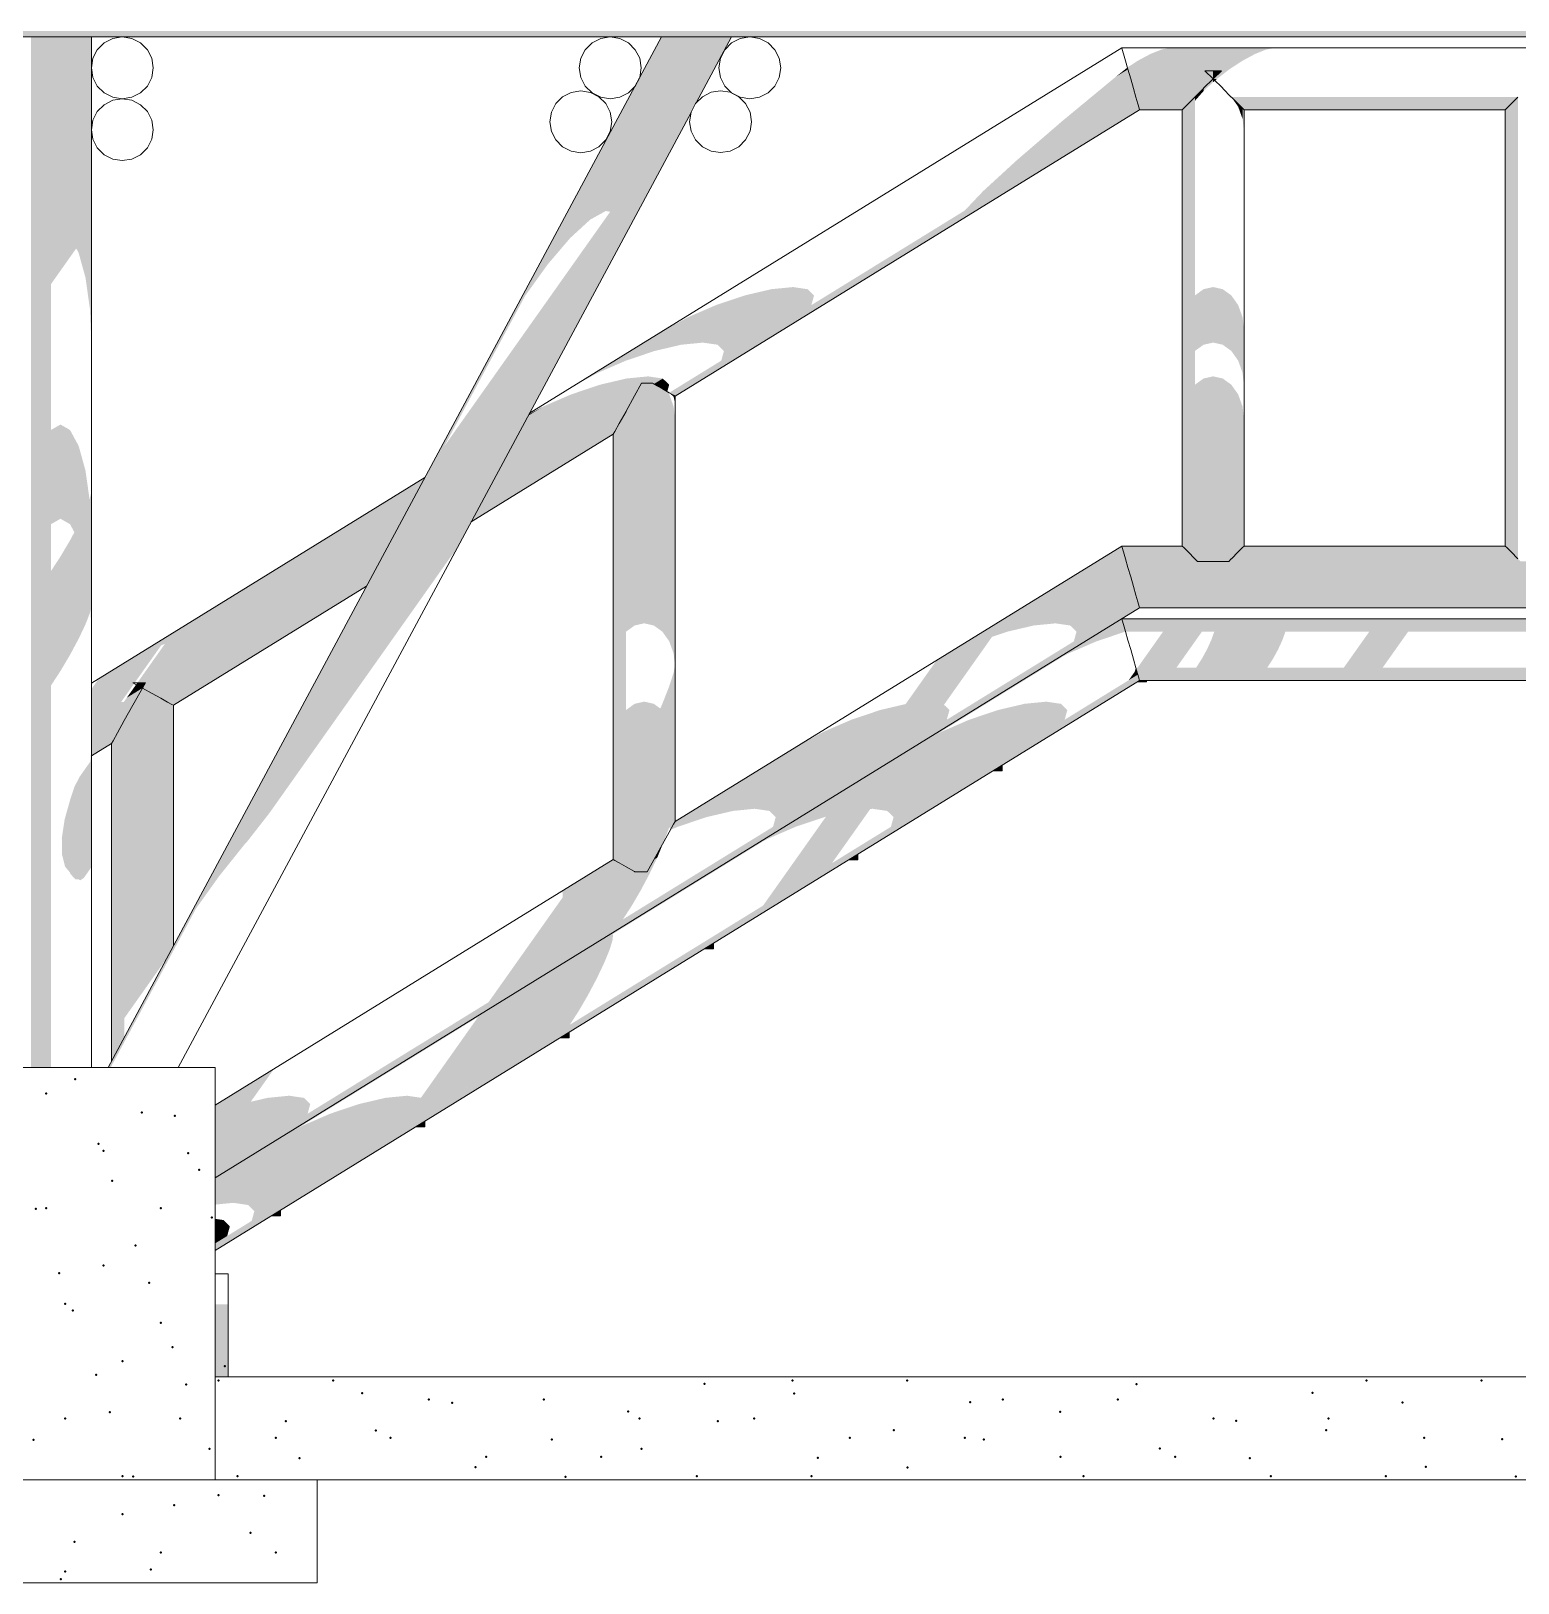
# Model space of a CAD drawing. Header units: millimetres. Extents: x -71878 to 121433, y -67383 to 83273.
# Drawn here: x 74932 to 77817, y -51575 to -48564 of the extents above; entities that cross this region are included whole.
import ezdxf

# ---------------------------------------------------------------- set-up
doc = ezdxf.new("R2010")
doc.units = ezdxf.units.MM
doc.header["$MEASUREMENT"] = 0
for name, color, linetype, lineweight in [('COLUMNAS_Pluma_Nº__1', 7, 'Continuous', 0), ('Losas_Pluma_Nº__1', 7, 'Continuous', 0), ('VIGAS DE CIMENTACION_Pluma_Nº__21', 7, 'Continuous', 5), ('Vigas_Pluma_Nº__21', 7, 'Continuous', 5)]:
    doc.layers.add(name, color=color, linetype=linetype, lineweight=lineweight)
for name, color, linetype, lineweight, true_color in [('COLUMNAS_Pluma_Nº__102', 7, 'Continuous', 40, 0x323232), ('COLUMNAS_Pluma_Nº__3', 7, 'Continuous', 0, 0x646464), ('Gradas_Pluma_Nº__2', 7, 'Continuous', 0, 0x323232), ('Gradas_Pluma_Nº__3', 7, 'Continuous', 0, 0x646464), ('Losas_Pluma_Nº__102', 7, 'Continuous', 40, 0x323232), ('VIGAS DE CIMENTACION_Pluma_Nº__102', 7, 'Continuous', 40, 0x323232), ('Vigas_Pluma_Nº__3', 7, 'Continuous', 0, 0x646464)]:
    doc.layers.add(name, color=color, linetype=linetype, lineweight=lineweight, true_color=true_color)

msp = doc.modelspace()

# ---------------------------------------------------------------- hatches: boundary and pattern name
at = {"layer": 'COLUMNAS_Pluma_Nº__3', "linetype": 'Continuous', "lineweight": 0, "true_color": 0x191919}
for points in [[(74932.417, -50575.379), (74940.939, -50575.379), (74940.939, -48575.379), (74932.417, -48575.379)], [(74940.939, -50575.379), (74954.213, -50575.379), (74954.213, -48575.379), (74940.939, -48575.379)], [(74954.213, -50575.379), (74970.939, -50575.379), (74970.939, -48575.379), (74954.213, -48575.379)], [(74989.48, -48575.379), (74970.939, -48575.379), (74970.939, -49055.22), (74989.48, -49028.999)], [(75008.021, -48575.379), (74989.48, -48575.379), (74989.48, -49028.999), (75008.021, -49002.778)], [(75024.747, -48575.379), (75008.021, -48575.379), (75008.021, -49002.778), (75020.055, -48985.76), (75024.747, -48994.396)], [(75024.747, -48575.379), (75024.747, -48994.396), (75038.021, -49042.342), (75038.021, -48575.379)], [(75046.543, -48575.379), (75038.021, -48575.379), (75038.021, -49042.342), (75046.543, -49102.758)], [(75046.543, -48575.379), (75046.543, -49102.758), (75049.48, -49169.73), (75049.48, -48575.379)], [(76155.617, -48575.379), (75081.817, -50575.379), (75086.699, -50575.379), (76160.5, -48575.379)], [(75499.365, -49933.563), (75585.527, -49811.712), (76249.314, -48575.379), (76228.575, -48575.379), (76047.261, -48913.084), (76055.718, -48914.7), (76016.977, -48969.488)], [(76249.314, -48575.379), (75585.526, -49811.713), (75661.203, -49704.69), (76267.53, -48575.379)], [(76267.53, -48575.379), (75661.203, -49704.69), (75718.986, -49622.973), (76281.439, -48575.379)], [(75750.517, -49579.592), (75718.136, -49643.191), (76212.835, -48721.793), (76212.914, -48721.298), (76221.436, -48704.572), (76222.829, -48703.179), (76291.445, -48575.379), (76289.68, -48575.379)], [(75718.986, -49622.973), (75751.558, -49576.909), (75750.517, -49579.592), (76289.68, -48575.379), (76281.439, -48575.379)], [(76160.499, -48575.379), (75890.589, -49078.099), (75934.594, -49016.723), (76171.552, -48575.379)], [(76171.552, -48575.379), (75934.595, -49016.721), (75978.14, -48965.679), (76187.693, -48575.379)], [(76187.692, -48575.379), (75978.14, -48965.679), (76016.962, -48929.968), (76207.341, -48575.379)], [(76207.341, -48575.379), (76016.962, -48929.968), (76047.261, -48913.084), (76228.575, -48575.379)], [(77206.852, -48675.061), (77206.852, -48680.346), (77225.393, -48663.033), (77225.393, -48641.068), (77209.476, -48641.068), (77225.16, -48656.752)], [(77225.393, -48641.068), (77225.393, -48663.033), (77229.108, -48660.235), (77225.625, -48656.752), (77241.31, -48641.068)], [(77176.852, -48705.256), (77176.852, -49574.76), (77190.089, -49587.997), (77190.126, -49588.069), (77190.126, -48691.947), (77190.089, -48692.019)], [(77190.126, -48691.947), (77190.126, -48699.318), (77206.852, -48680.346), (77206.852, -48675.061), (77206.779, -48675.293)], [(77273.934, -48705.256), (77260.697, -48692.019), (77273.934, -48710.739)], [(77803.395, -49574.76), (77816.632, -49587.997), (77816.669, -49588.069), (77816.669, -48691.947), (77816.632, -48692.019), (77803.395, -48705.256)], [(77168.324, -48713.816), (77165.393, -48716.746), (77165.393, -49563.27), (77168.329, -49566.206), (77168.329, -48713.797)], [(77168.329, -49566.219), (77176.833, -49574.723), (77176.852, -49574.76), (77176.852, -48705.256), (77176.833, -48705.293), (77168.329, -48713.797)], [(77273.934, -48710.739), (77282.456, -48734.394), (77282.456, -48713.797), (77273.953, -48705.293), (77273.934, -48705.256)], [(77282.456, -48713.81), (77282.456, -48734.394), (77285.393, -48760.615), (77285.393, -48716.746)], [(77791.936, -48716.746), (77791.936, -49563.27), (77794.873, -49566.206), (77794.873, -48713.81)], [(77803.376, -48705.293), (77794.873, -48713.797), (77794.873, -49566.219), (77803.376, -49574.723), (77803.395, -49574.76), (77803.395, -48705.256)], [(75928.765, -49094.239), (75411.153, -50058.313), (75499.365, -49933.563), (76016.977, -48969.488)], [(77190.126, -49184.672), (77206.852, -49172.619), (77206.852, -49064.844), (77190.126, -49076.896)], [(77206.852, -49064.844), (77206.852, -49172.619), (77225.393, -49168.466), (77225.393, -49060.691)], [(77243.934, -49064.844), (77225.393, -49060.691), (77225.393, -49168.466), (77243.934, -49172.619)], [(77243.934, -49064.844), (77243.934, -49172.619), (77260.66, -49184.672), (77260.66, -49076.896)], [(77260.66, -49076.896), (77260.66, -49184.672), (77273.934, -49203.444), (77273.934, -49095.668)], [(75346.214, -50142.67), (75352.86, -50135.255), (75395.259, -50080.791), (75411.153, -50058.313), (75928.765, -49094.239), (75847.136, -49209.679)], [(77273.934, -49203.444), (77282.456, -49227.098), (77282.456, -49119.322), (77273.934, -49095.668)], [(77282.456, -49227.098), (77285.393, -49253.319), (77285.393, -49145.543), (77282.456, -49119.322)], [(75297.078, -50204.125), (75346.214, -50142.67), (75847.136, -49209.679), (75780.082, -49304.508)], [(77206.852, -49593.11), (77225.393, -49593.11), (77225.393, -49233.998), (77206.852, -49238.151)], [(77243.934, -49238.151), (77225.393, -49233.998), (77225.393, -49593.11), (77243.934, -49593.11)], [(76103.281, -49717.395), (76121.822, -49713.242), (76121.822, -49247.392), (76116.8, -49247.392), (76103.281, -49271.612)], [(76121.822, -49247.392), (76121.822, -49713.242), (76140.363, -49717.395), (76140.363, -49248.744), (76137.942, -49247.392)], [(76140.363, -49248.744), (76140.363, -49717.395), (76157.089, -49729.448), (76157.089, -49258.268), (76140.435, -49248.973)], [(76157.126, -49258.33), (76157.089, -49258.268), (76157.089, -49729.448), (76170.363, -49748.22), (76170.363, -49268.975), (76166.559, -49263.596)], [(76178.885, -49270.497), (76170.382, -49265.751), (76178.885, -49273.817)], [(77190.126, -49588.069), (77195.166, -49593.11), (77206.852, -49593.11), (77206.852, -49238.151), (77190.126, -49250.203)], [(77243.934, -49238.151), (77243.934, -49593.11), (77255.619, -49593.11), (77260.66, -49588.069), (77260.66, -49250.203)], [(77260.66, -49250.203), (77260.66, -49588.069), (77260.697, -49587.997), (77273.934, -49574.76), (77273.934, -49268.975)], [(76086.555, -49301.766), (76086.555, -49729.448), (76103.281, -49717.395), (76103.281, -49271.612), (76103.209, -49271.93)], [(76170.363, -49268.975), (76170.363, -49748.22), (76178.885, -49771.874), (76178.885, -49292.63)], [(76178.885, -49273.817), (76181.822, -49286.792), (76181.822, -49272.152), (76178.885, -49270.512)], [(76181.822, -49318.851), (76178.885, -49292.63), (76178.885, -49771.874), (76181.434, -49794.629), (76178.885, -49808.873), (76178.885, -50102.969), (76178.891, -50102.943), (76181.822, -50097.693)], [(77282.456, -49292.63), (77273.934, -49268.975), (77273.934, -49574.76), (77273.953, -49574.723), (77282.456, -49566.219)], [(77282.456, -49292.63), (77282.456, -49566.219), (77282.462, -49566.2), (77285.393, -49563.27), (77285.393, -49318.851)], [(74989.48, -49327.469), (74970.939, -49338.076), (74970.939, -49520.934), (74989.48, -49510.326)], [(74989.48, -49327.469), (74989.48, -49510.326), (75008.021, -49520.934), (75008.021, -49338.076)], [(75252.618, -50266.348), (75297.079, -50204.124), (75780.082, -49304.508), (75734.167, -49369.443)], [(76064.759, -50173.351), (76073.262, -50178.097), (76073.281, -50178.129), (76073.281, -49325.589), (76073.262, -49325.644), (76064.759, -49340.879)], [(76073.281, -50178.129), (76086.518, -50185.517), (76086.555, -50185.579), (76086.555, -49301.766), (76086.518, -49301.874), (76073.281, -49325.589)], [(75024.747, -49368.859), (75008.021, -49338.076), (75008.021, -49520.934), (75016.484, -49536.509), (75008.021, -49552.29), (75008.021, -49774.464), (75024.747, -49743.273)], [(76061.822, -49346.155), (76061.822, -50171.696), (76064.759, -50173.335), (76064.759, -49340.879), (76064.753, -49340.904)], [(75038.021, -49416.806), (75024.747, -49368.859), (75024.747, -49743.273), (75038.021, -49715.265)], [(75038.021, -49416.806), (75038.021, -49715.265), (75046.543, -49693.18), (75046.543, -49471.006), (75045.901, -49472.67)], [(75049.48, -49457.007), (75046.543, -49471.006), (75046.543, -49693.18), (75047.744, -49687.457), (75049.48, -49727.051)], [(74989.48, -49583.609), (74989.48, -49805.783), (75008.021, -49774.464), (75008.021, -49552.29)], [(74989.48, -49583.609), (74970.939, -49611.992), (74970.939, -49834.166), (74989.48, -49805.783)], [(76170.363, -49835.338), (76170.363, -50109.267), (76170.574, -50108.612), (76172.599, -50114.232), (76178.885, -50102.969), (76178.885, -49808.873)], [(75130.076, -49828.535), (75132.556, -49829.913), (75133.531, -49828.535)], [(75130.076, -49872.057), (75130.076, -50455.817), (75148.617, -50429.596), (75148.617, -49838.839)], [(75136.31, -49831.999), (75148.617, -49838.839), (75148.617, -49828.535), (75138.76, -49828.535)], [(75154.369, -49828.535), (75148.617, -49828.535), (75148.617, -49838.839)], [(75167.158, -49849.188), (75148.617, -49838.839), (75148.617, -50429.596), (75167.158, -50403.375)], [(76157.089, -50142.081), (76157.126, -50141.974), (76158.599, -50139.335), (76170.363, -50109.267), (76170.363, -49835.338), (76157.089, -49869.264)], [(75183.884, -49858.524), (75167.158, -49849.188), (75167.158, -50403.375), (75183.884, -50379.721)], [(75183.884, -49858.524), (75183.884, -50379.721), (75196.271, -50362.204), (75197.158, -50360.551), (75197.158, -49865.934)], [(75197.158, -50360.551), (75205.68, -50344.677), (75205.68, -49870.691), (75197.158, -49865.934)], [(76103.281, -49869.372), (76086.555, -49881.425), (76086.555, -50185.579), (76103.209, -50194.875), (76103.281, -50195.104)], [(76121.822, -49865.219), (76103.281, -49869.372), (76103.281, -50195.104), (76103.781, -50195.383), (76121.822, -50195.383)], [(76121.822, -49865.219), (76121.822, -50195.383), (76127.443, -50195.383), (76140.363, -50172.236), (76140.363, -49869.372)], [(76140.363, -49869.372), (76140.363, -50172.236), (76140.435, -50171.918), (76157.089, -50142.081), (76157.089, -49869.264), (76153.031, -49878.5)], [(75130.076, -49872.057), (75113.35, -49902.023), (75113.35, -50479.471), (75130.076, -50455.817)], [(75205.68, -49870.691), (75205.68, -50344.677), (75208.617, -50339.208), (75208.617, -49872.33)], [(75091.554, -50557.243), (75100.076, -50541.37), (75100.076, -49925.804), (75091.554, -49941.072)], [(75100.076, -50541.37), (75113.35, -50516.647), (75113.35, -49902.023), (75100.076, -49925.804)], [(75047.612, -49981.275), (75046.543, -49982.786), (75046.543, -50190.615), (75049.48, -50186.462), (75049.48, -49957.95), (75049.012, -49960.131), (75047.795, -49976.239)], [(75088.617, -50562.713), (75091.554, -50557.243), (75091.554, -49941.072), (75088.617, -49946.333)], [(75046.543, -49982.786), (75038.021, -49994.839), (75038.021, -50202.668), (75046.543, -50190.615)], [(75008.121, -50056.185), (75008.021, -50056.677), (75008.021, -50196.858), (75009.032, -50199.749), (75018.32, -50209.898), (75024.747, -50209.78), (75024.747, -50014.981), (75017.172, -50028.997)], [(75026.782, -50010.733), (75024.747, -50014.981), (75024.747, -50209.78), (75027.606, -50211.899), (75034.945, -50207.018), (75038.021, -50202.668), (75038.021, -49994.839)], [(75008.021, -50196.858), (75008.021, -50056.677), (74997.537, -50093.848), (74992.112, -50130.298), (74992.442, -50161.877), (74998.495, -50185.493)], [(75289.48, -51175.379), (75314.48, -51175.379), (75314.48, -51034.45), (75289.48, -51034.45)]]:
    msp.add_hatch(color=250, dxfattribs=at).paths.add_polyline_path(points)
at = {"layer": 'Gradas_Pluma_Nº__3', "linetype": 'Continuous', "lineweight": 0, "true_color": 0x191919}
for points in [[(77078.448, -49826.709), (77096.054, -49826.709), (77096.054, -49824.248), (77082.438, -49824.248)], [(76816.054, -49988.526), (76798.455, -49999.379), (76816.054, -49999.379)], [(76536.054, -50161.201), (76518.463, -50172.049), (76536.054, -50172.049)], [(76256.054, -50333.876), (76238.487, -50344.709), (76256.054, -50344.709)], [(75976.054, -50506.55), (75958.495, -50517.379), (75976.054, -50517.379)], [(75696.054, -50679.225), (75678.503, -50690.049), (75696.054, -50690.049)], [(75416.054, -50851.9), (75398.527, -50862.709), (75416.054, -50862.709)]]:
    msp.add_hatch(color=250, dxfattribs=at).paths.add_polyline_path(points)
at = {"layer": 'Vigas_Pluma_Nº__3', "linetype": 'Continuous', "lineweight": 0, "true_color": 0x191919}
for points in [[(81617.322, -48563.92), (68296.715, -48563.92), (68296.715, -48572.442), (81617.322, -48572.442)], [(68296.715, -48572.442), (68296.715, -48575.379), (81617.322, -48575.379), (81617.322, -48572.442)], [(77125.507, -48599.689), (77104.081, -48608.211), (77307.16, -48608.211), (77328.585, -48599.689)], [(77141.538, -48596.752), (77125.507, -48599.689), (77328.585, -48599.689), (77344.617, -48596.752)], [(77059.166, -48634.678), (77036.322, -48652.917), (77060.167, -48638.211)], [(77060.167, -48638.211), (77256.836, -48638.211), (77282.437, -48621.485), (77079.358, -48621.485), (77059.166, -48634.678)], [(77104.081, -48608.211), (77079.358, -48621.485), (77282.437, -48621.485), (77307.16, -48608.211)], [(76932.834, -48738.521), (76844.135, -48815.004), (77070.682, -48675.293), (77065.425, -48656.752)], [(76932.834, -48738.521), (77065.425, -48656.752), (77060.167, -48638.211), (77036.322, -48652.917)], [(77256.836, -48638.211), (77060.167, -48638.211), (77065.425, -48656.752), (77225.16, -48656.752), (77209.476, -48641.068), (77241.31, -48641.068), (77225.625, -48656.752), (77232.865, -48656.752)], [(77206.779, -48675.293), (77206.852, -48675.061), (77225.16, -48656.752), (77065.425, -48656.752), (77070.682, -48675.293)], [(77232.865, -48656.752), (77225.625, -48656.752), (77229.108, -48660.235)], [(76743.539, -48912.287), (77079.189, -48705.293), (77075.425, -48692.019), (76778.908, -48874.88)], [(76844.135, -48815.004), (76778.908, -48874.88), (77075.425, -48692.019), (77070.682, -48675.293)], [(77190.089, -48692.019), (77190.126, -48691.947), (77206.779, -48675.293), (77070.682, -48675.293), (77075.425, -48692.019)], [(77176.833, -48705.293), (77176.852, -48705.256), (77190.089, -48692.019), (77075.425, -48692.019), (77079.189, -48705.293)], [(77816.632, -48692.019), (77260.697, -48692.019), (77273.934, -48705.256), (77273.953, -48705.293), (77803.376, -48705.293), (77803.395, -48705.256)], [(76170.382, -49265.751), (76178.885, -49270.497), (76178.891, -49270.516), (77081.606, -48713.816), (77079.189, -48705.293)], [(76178.891, -49270.516), (76181.822, -49272.158), (77082.438, -48716.752), (77081.606, -48713.816)], [(77168.324, -48713.816), (77168.329, -48713.797), (77176.833, -48705.293), (77079.189, -48705.293), (77081.606, -48713.816)], [(77168.324, -48713.816), (77081.606, -48713.816), (77082.438, -48716.752), (77165.393, -48716.746)], [(77794.867, -48713.816), (77794.873, -48713.797), (77803.376, -48705.293), (77273.953, -48705.293), (77282.456, -48713.797), (77282.462, -48713.816)], [(77282.462, -48713.816), (77285.393, -48716.752), (77791.93, -48716.752), (77794.867, -48713.816)], [(76261.143, -49095.72), (76086.38, -49203.496), (76142.108, -49184.724), (76316.871, -49076.948)], [(76316.871, -49076.948), (76142.108, -49184.724), (76193.516, -49172.671), (76368.279, -49064.896)], [(76368.279, -49064.896), (76193.516, -49172.671), (76235.573, -49168.518), (76410.336, -49060.743)], [(76235.573, -49168.518), (76264.161, -49172.671), (76438.924, -49064.896), (76410.336, -49060.743)], [(76264.161, -49172.671), (76276.483, -49184.724), (76451.246, -49076.948), (76438.924, -49064.896)], [(76451.246, -49076.948), (76276.483, -49184.723), (76271.331, -49203.496), (76446.094, -49095.72)], [(76206.55, -49119.375), (76031.787, -49227.15), (76086.38, -49203.496), (76261.143, -49095.72)], [(75983.674, -49253.371), (76031.787, -49227.15), (76206.55, -49119.375), (76158.437, -49145.595)], [(75825.524, -49443.177), (76103.209, -49271.93), (76103.281, -49271.612), (76116.8, -49247.392), (76137.942, -49247.392), (76140.363, -49248.744), (76140.435, -49248.973), (76157.899, -49238.203), (76129.311, -49234.05), (75843.009, -49410.611)], [(75860.493, -49378.045), (75843.009, -49410.611), (76129.311, -49234.05), (76087.254, -49238.203)], [(75860.493, -49378.045), (76087.254, -49238.203), (76035.845, -49250.255), (75876.266, -49348.667)], [(75888.784, -49325.352), (75876.266, -49348.667), (76035.845, -49250.255), (75980.117, -49269.028)], [(76140.435, -49248.973), (76157.089, -49258.268), (76157.126, -49258.33), (76170.22, -49250.255), (76157.899, -49238.203)], [(76170.22, -49250.255), (76157.126, -49258.33), (76166.559, -49263.596)], [(75825.524, -49443.177), (75809.751, -49472.555), (76086.518, -49301.874), (76086.555, -49301.766), (76103.209, -49271.93)], [(75896.821, -49310.383), (75888.784, -49325.352), (75980.117, -49269.028), (75925.525, -49292.682)], [(75898.383, -49307.474), (75896.821, -49310.383), (75925.525, -49292.682)], [(75797.233, -49495.87), (75789.196, -49510.839), (76064.753, -49340.904), (76064.759, -49340.879), (76073.262, -49325.644)], [(75809.751, -49472.555), (75797.233, -49495.87), (76073.262, -49325.644), (76073.281, -49325.589), (76086.518, -49301.874)], [(75789.196, -49510.839), (75786.427, -49515.997), (76061.816, -49346.165), (76061.822, -49346.155), (76064.753, -49340.904)], [(75049.48, -49840.832), (75049.48, -49842.947), (75180.453, -49762.177), (75184.669, -49756.215), (75192.207, -49752.949), (75189.725, -49756.459), (75685.721, -49450.58), (75693.758, -49435.611), (75059.382, -49826.828)], [(75063.708, -49820.71), (75059.382, -49826.828), (75693.758, -49435.611), (75696.527, -49430.453)], [(75170.171, -49784.113), (75145.53, -49818.96), (75657.43, -49503.273), (75673.204, -49473.895)], [(75189.725, -49756.459), (75170.171, -49784.113), (75673.204, -49473.895), (75685.721, -49450.58)], [(75049.48, -49899.977), (75108.944, -49863.305), (75132.556, -49829.913), (75130.076, -49828.535), (75154.369, -49828.535), (75148.617, -49838.839), (75639.946, -49535.839), (75657.43, -49503.273), (75145.531, -49818.959), (75138.763, -49828.53), (75133.535, -49828.528), (75136.258, -49824.678), (75049.48, -49878.193)], [(75639.946, -49535.839), (75148.617, -49838.839), (75167.158, -49849.188), (75622.461, -49568.405)], [(75622.461, -49568.405), (75167.158, -49849.188), (75183.884, -49858.524), (75606.688, -49597.783)], [(76687.265, -49787.396), (76684.713, -49791.005), (77049.244, -49566.2), (77048.412, -49563.264), (76667.538, -49798.147)], [(76684.713, -49791.005), (76672.158, -49808.761), (77051.661, -49574.723), (77049.244, -49566.2)], [(77048.412, -49563.264), (77049.244, -49566.2), (77168.324, -49566.2), (77165.393, -49563.264)], [(77168.324, -49566.2), (77049.244, -49566.2), (77051.661, -49574.723), (77176.833, -49574.723), (77168.329, -49566.219)], [(77273.953, -49574.723), (77803.376, -49574.723), (77794.873, -49566.219), (77794.867, -49566.2), (77282.462, -49566.2), (77282.456, -49566.219)], [(77282.462, -49566.2), (77794.867, -49566.2), (77791.936, -49563.264), (77285.399, -49563.264)], [(75606.688, -49597.783), (75183.884, -49858.524), (75197.158, -49865.934), (75594.17, -49621.098)], [(76672.158, -49808.761), (76652.603, -49836.415), (76786.229, -49754.009), (76796.552, -49739.41), (76825.971, -49729.5), (77055.425, -49587.997), (77051.661, -49574.723)], [(77055.425, -49587.997), (76825.971, -49729.5), (76877.38, -49717.447), (77060.167, -49604.723)], [(77176.833, -49574.723), (77051.661, -49574.723), (77055.425, -49587.997), (77190.089, -49587.997), (77176.852, -49574.76)], [(77055.425, -49587.997), (77060.167, -49604.723), (77893.859, -49604.723), (77893.859, -49587.997), (77887.24, -49587.997), (77887.203, -49588.069), (77882.163, -49593.11), (77821.71, -49593.11), (77816.669, -49588.069), (77816.632, -49587.997), (77260.697, -49587.997), (77260.66, -49588.069), (77255.619, -49593.11), (77195.166, -49593.11), (77190.126, -49588.069), (77190.089, -49587.997)], [(77816.632, -49587.997), (77803.395, -49574.76), (77803.376, -49574.723), (77273.953, -49574.723), (77273.934, -49574.76), (77260.697, -49587.997)], [(75197.158, -49865.934), (75205.68, -49870.691), (75586.134, -49636.067), (75594.17, -49621.098)], [(77060.167, -49604.723), (76877.38, -49717.447), (76919.436, -49713.294), (77065.425, -49623.264)], [(77065.425, -49623.264), (76919.436, -49713.294), (76948.025, -49717.447), (77070.682, -49641.805)], [(77893.859, -49623.264), (77893.859, -49604.723), (77060.167, -49604.723), (77065.425, -49623.264)], [(77893.859, -49641.805), (77893.859, -49623.264), (77065.425, -49623.264), (77070.682, -49641.805)], [(75205.68, -49870.691), (75208.617, -49872.33), (75583.364, -49641.225), (75586.134, -49636.067)], [(77070.682, -49641.805), (76948.025, -49717.447), (76960.346, -49729.5), (77075.425, -49658.531)], [(77075.425, -49658.531), (76960.346, -49729.5), (76955.194, -49748.272), (77079.189, -49671.805)], [(77893.859, -49658.531), (77893.859, -49641.805), (77070.682, -49641.805), (77075.425, -49658.531)], [(77893.859, -49671.805), (77893.859, -49658.531), (77075.425, -49658.531), (77079.189, -49671.805)], [(75289.48, -50785.523), (77081.606, -49680.327), (77079.189, -49671.805), (75289.48, -50775.511)], [(75289.48, -50788.973), (77082.438, -49683.264), (77081.606, -49680.327), (75289.48, -50785.523)], [(77893.859, -49680.327), (77893.859, -49671.805), (77079.189, -49671.805), (77081.606, -49680.327)], [(77893.859, -49683.264), (77893.859, -49680.327), (77081.606, -49680.327), (77082.438, -49683.264)], [(75289.48, -50788.973), (75289.48, -50792.424), (75457.919, -50688.548), (75448.491, -50693.686), (75799.474, -50477.236), (75798.627, -50478.435), (76061.115, -50316.559), (76060.094, -50316.513), (76351.393, -50136.87), (76360.821, -50131.732), (76697.825, -49923.903), (76688.397, -49929.041), (76934.835, -49777.064), (76944.263, -49771.926), (77049.244, -49707.184), (77048.412, -49704.248)], [(77049.244, -49707.185), (76944.263, -49771.926), (76998.855, -49748.272), (77051.661, -49715.707)], [(77051.661, -49715.707), (76998.855, -49748.272), (77054.583, -49729.5), (77055.425, -49728.981)], [(77863.648, -49707.184), (77862.854, -49704.248), (77048.412, -49704.248), (77049.244, -49707.184)], [(77865.952, -49715.707), (77863.648, -49707.184), (77049.244, -49707.184), (77051.661, -49715.707)], [(77869.54, -49728.981), (77865.952, -49715.707), (77051.661, -49715.707), (77055.425, -49728.981)], [(77054.583, -49729.5), (77055.51, -49729.282), (77055.425, -49728.981)], [(77055.425, -49728.981), (77055.51, -49729.282), (77128.357, -49729.282), (77116.744, -49745.707), (77192.099, -49745.707), (77203.713, -49729.282), (77227.644, -49729.282), (77221.776, -49745.707), (77359.772, -49745.707), (77365.64, -49729.282), (77528.357, -49729.282), (77516.744, -49745.707), (77592.099, -49745.707), (77603.713, -49729.282), (77869.622, -49729.282), (77869.54, -49728.981)], [(77116.744, -49745.707), (77103.633, -49764.248), (77178.988, -49764.248), (77192.099, -49745.707)], [(77221.776, -49745.707), (77213.28, -49764.248), (77351.277, -49764.248), (77359.772, -49745.707)], [(77516.744, -49745.707), (77503.633, -49764.248), (77578.988, -49764.248), (77592.099, -49745.707)], [(75049.48, -49858.542), (75160.898, -49789.831), (75180.453, -49762.177), (75049.48, -49842.947)], [(76242.529, -50089.306), (76293.938, -50077.253), (76761.589, -49788.855), (76786.229, -49754.009), (76652.603, -49836.415), (76628.928, -49869.896), (76579.534, -49881.477)], [(77103.633, -49764.248), (77090.523, -49782.789), (77165.878, -49782.789), (77178.988, -49764.248)], [(77213.28, -49764.248), (77203.096, -49782.789), (77341.092, -49782.789), (77351.277, -49764.248)], [(77503.633, -49764.248), (77490.523, -49782.789), (77565.878, -49782.789), (77578.988, -49764.248)], [(75049.48, -49878.193), (75136.258, -49824.678), (75160.898, -49789.831), (75049.48, -49858.543)], [(76293.938, -50077.253), (76335.995, -50073.1), (76734.275, -49827.483), (76761.588, -49788.855)], [(77061.67, -49823.593), (77079.189, -49812.789), (77075.425, -49799.515), (77073.351, -49807.074)], [(77892.198, -49812.789), (77888.609, -49799.515), (77075.425, -49799.515), (77079.189, -49812.789)], [(77090.523, -49782.789), (77078.695, -49799.515), (77154.051, -49799.515), (77165.878, -49782.789)], [(77203.096, -49782.789), (77192.219, -49799.515), (77330.215, -49799.515), (77341.092, -49782.789)], [(77490.523, -49782.789), (77478.695, -49799.515), (77554.051, -49799.515), (77565.878, -49782.789)], [(75049.48, -49899.977), (75049.48, -49921.76), (75130.076, -49872.057), (75148.617, -49838.839), (75118.217, -49857.587), (75112.129, -49866.197), (75107.387, -49865.508), (75108.944, -49863.305)], [(75136.31, -49831.999), (75118.217, -49857.587), (75148.617, -49838.839)], [(75289.48, -50926.507), (77081.606, -49821.311), (77079.189, -49812.789), (75289.48, -50916.495)], [(75289.48, -50929.957), (77082.438, -49824.248), (77081.606, -49821.311), (75289.48, -50926.507)], [(76335.995, -50073.1), (76364.583, -50077.253), (76706.961, -49866.11), (76734.275, -49827.483)], [(77894.502, -49821.311), (77892.198, -49812.789), (77079.189, -49812.789), (77081.606, -49821.311)], [(77895.296, -49824.248), (77894.502, -49821.311), (77081.606, -49821.311), (77082.438, -49824.248)], [(76706.961, -49866.11), (76364.583, -50077.253), (76376.904, -50089.306), (76713.908, -49881.477), (76703.379, -49871.176)], [(76423.871, -50159.891), (76557.496, -50077.485), (76560.296, -50073.526), (76564.607, -50073.1), (76901.611, -49865.271), (76859.554, -49869.424), (76451.185, -50121.264)], [(76474.307, -50088.563), (76451.185, -50121.264), (76859.554, -49869.424), (76808.146, -49881.477), (76471.141, -50089.306)], [(76901.611, -49865.271), (76564.607, -50073.1), (76593.195, -50077.253), (76930.199, -49869.424)], [(76930.199, -49869.424), (76593.195, -50077.253), (76605.516, -50089.306), (76942.52, -49881.477)], [(75049.48, -49941.411), (75113.35, -49902.023), (75130.076, -49872.057), (75049.48, -49921.76)], [(76186.801, -50108.078), (76242.529, -50089.306), (76579.534, -49881.477), (76523.806, -49900.249)], [(76376.904, -50089.306), (76371.752, -50108.078), (76708.757, -49900.249), (76713.908, -49881.477)], [(76415.413, -50108.078), (76471.142, -50089.306), (76808.146, -49881.477), (76752.418, -49900.249)], [(76942.52, -49881.477), (76605.516, -50089.306), (76600.365, -50108.078), (76937.369, -49900.249)], [(75049.48, -49957.006), (75100.076, -49925.804), (75113.35, -49902.023), (75049.48, -49941.411)], [(75049.48, -49967.019), (75091.554, -49941.072), (75100.076, -49925.804), (75049.48, -49957.006)], [(76178.885, -50102.969), (76172.599, -50114.232), (76186.801, -50108.078), (76523.806, -49900.249), (76469.213, -49923.903), (76178.891, -50102.943)], [(76178.891, -50102.943), (76469.213, -49923.903), (76421.1, -49950.124), (76181.828, -50097.682)], [(76360.821, -50131.732), (76415.413, -50108.078), (76752.418, -49900.249), (76697.825, -49923.903)], [(75049.48, -49970.469), (75088.617, -49946.333), (75091.554, -49941.072), (75049.48, -49967.019)], [(76396.557, -50198.519), (76530.182, -50116.113), (76557.496, -50077.485), (76423.871, -50159.891)], [(76157.126, -50141.974), (76157.949, -50141.466), (76158.599, -50139.335)], [(76396.557, -50198.519), (76371.917, -50233.365), (76505.542, -50150.959), (76530.182, -50116.113)], [(75891.342, -50347.316), (76132.448, -50198.626), (76147.143, -50167.781), (76140.435, -50171.918), (76140.363, -50172.236), (76127.443, -50195.383), (76103.781, -50195.383), (76103.281, -50195.104), (76103.209, -50194.875), (75918.656, -50308.688)], [(76157.089, -50142.081), (76140.435, -50171.918), (76147.143, -50167.781), (76157.949, -50141.466), (76157.126, -50141.974)], [(76371.917, -50233.365), (76352.362, -50261.02), (76485.988, -50178.613), (76505.542, -50150.959)], [(75891.342, -50347.316), (75864.028, -50385.943), (76115.304, -50230.982), (76132.448, -50198.626)], [(75943.296, -50273.842), (75918.656, -50308.688), (76103.209, -50194.875), (76086.555, -50185.579), (76086.518, -50185.517)], [(75962.85, -50246.187), (75943.296, -50273.842), (76086.518, -50185.517), (76073.281, -50178.129), (76073.262, -50178.097)], [(75958.745, -50235.256), (75963.958, -50235.492), (76064.753, -50173.332), (76061.822, -50171.689)], [(75963.64, -50245.071), (75962.85, -50246.187), (76073.262, -50178.097), (76064.759, -50173.35), (76064.753, -50173.332), (75963.958, -50235.492)], [(75864.028, -50385.943), (75839.388, -50420.79), (76097.388, -50261.682), (76115.304, -50230.983)], [(75839.388, -50420.79), (75819.834, -50448.444), (76080.453, -50287.721), (76097.388, -50261.682)], [(75798.627, -50478.435), (75786.072, -50496.19), (76060.776, -50326.781), (76061.115, -50316.559)], [(75766.517, -50523.844), (75741.877, -50558.691), (76044.11, -50372.305), (76054.916, -50345.99)], [(75786.072, -50496.19), (75766.517, -50523.844), (76054.916, -50345.99), (76060.776, -50326.781)], [(75741.877, -50558.691), (75714.563, -50597.318), (76029.416, -50403.15), (76044.11, -50372.305)], [(75661.705, -50629.916), (75324.7, -50837.745), (75353.289, -50841.898), (76012.272, -50435.506), (76029.416, -50403.15), (75714.563, -50597.318), (75688.736, -50633.843)], [(76012.272, -50435.506), (75353.289, -50841.898), (75365.61, -50853.951), (75994.355, -50466.206)], [(75994.355, -50466.206), (75365.61, -50853.951), (75360.458, -50872.723), (75776.68, -50616.04), (75780.792, -50610.225), (75777.231, -50615.701), (75977.421, -50492.245)], [(75289.48, -50647.989), (75289.48, -50651.439), (75399.723, -50583.453), (75404.049, -50577.335)], [(75289.48, -50661.452), (75387.168, -50601.208), (75399.723, -50583.453), (75289.48, -50651.439)], [(75289.48, -50661.452), (75289.48, -50677.047), (75367.614, -50628.862), (75387.168, -50601.208)], [(75289.48, -50696.698), (75391.036, -50634.069), (75358.546, -50641.686), (75367.614, -50628.862), (75289.48, -50677.047)], [(75289.48, -50841.223), (75324.7, -50837.745), (75661.705, -50629.916), (75619.648, -50634.069), (75289.48, -50837.682)], [(75289.48, -50696.698), (75289.48, -50718.481), (75433.092, -50629.916), (75391.036, -50634.069)], [(75289.48, -50718.481), (75289.48, -50740.265), (75461.681, -50634.069), (75433.092, -50629.916)], [(75289.48, -50837.682), (75619.648, -50634.069), (75568.239, -50646.122), (75289.48, -50818.031)], [(75289.48, -50740.265), (75289.48, -50759.915), (75474.002, -50646.122), (75461.681, -50634.069)], [(75289.48, -50802.436), (75289.48, -50818.031), (75568.239, -50646.122), (75512.511, -50664.894)], [(75289.48, -50759.916), (75289.48, -50775.511), (75468.85, -50664.894), (75474.002, -50646.122)], [(75289.48, -50792.424), (75289.48, -50802.436), (75512.511, -50664.894), (75457.919, -50688.548)], [(75289.48, -50868.843), (75289.48, -50881.249), (75305.762, -50871.208)], [(75289.48, -50881.249), (75289.48, -50900.9), (75318.083, -50883.26), (75305.762, -50871.208)], [(75289.48, -50900.9), (75289.48, -50916.495), (75312.931, -50902.032), (75318.083, -50883.26)]]:
    msp.add_hatch(color=250, dxfattribs=at).paths.add_polyline_path(points)

# ---------------------------------------------------------------- linework, layer by layer
at = {"layer": 'COLUMNAS_Pluma_Nº__1', "linetype": 'Continuous'}
for p, q in [((75049.48, -48575.379), (75049.48, -50575.379)), ((76155.617, -48575.379), (75081.817, -50575.379)), ((76291.445, -48575.379), (76222.829, -48703.178)), ((77225.393, -48641.068), (77209.476, -48641.068)), ((77241.527, -48641.068), (77225.393, -48641.068)), ((76212.835, -48721.793), (75217.645, -50575.379)), ((77165.393, -48716.741), (77165.393, -49563.27)), ((77285.393, -48716.741), (77285.393, -49563.27)), ((77791.936, -48716.741), (77791.936, -49563.275)), ((76121.822, -49247.392), (76116.657, -49247.392)), ((76138.399, -49247.392), (76121.822, -49247.392)), ((76181.822, -49272.145), (76181.822, -50097.699)), ((76061.822, -49346.149), (76061.822, -50171.703)), ((77206.852, -49593.11), (77195.166, -49593.11)), ((77225.393, -49593.11), (77206.852, -49593.11)), ((77243.934, -49593.11), (77225.393, -49593.11)), ((77255.619, -49593.11), (77243.934, -49593.11)), ((75130.076, -49828.535), (75130.004, -49828.535)), ((75148.617, -49828.535), (75130.076, -49828.535)), ((75154.536, -49828.535), (75148.617, -49828.535)), ((75208.617, -49872.323), (75208.617, -50339.208)), ((75088.617, -49946.327), (75088.617, -50562.713)), ((76121.822, -50195.383), (76103.281, -50195.383)), ((76127.585, -50195.383), (76121.822, -50195.383)), ((75289.48, -50575.379), (74689.48, -50575.379)), ((75289.48, -50575.379), (75289.48, -51375.379)), ((75314.48, -50975.379), (75289.48, -50975.379)), ((75314.48, -50975.379), (75314.48, -51175.379))]:
    msp.add_line(p, q, dxfattribs=at)
at = {"layer": 'COLUMNAS_Pluma_Nº__102', "linetype": 'Continuous'}
for p in [(75017.674, -50598.001), (74961.613, -50625.379), (75147.228, -50662.502), (75211.164, -50669.112), (75063.162, -50722.98), (75072.982, -50736.748), (75237.499, -50741.469), (75089.498, -50795.337), (75258.598, -50773.871), (74941.496, -50849.205), (74961.613, -50848.117), (75184.351, -50848.117), (75282.988, -50866.448), (75134.987, -50920.316), (74986.985, -50974.184), (75072.982, -50959.487), (75161.322, -50992.672), (74998.736, -51033.733), (75013.321, -51046.54), (75184.351, -51070.856), (75206.811, -51117.651), (75110.105, -51145.102), (75308.196, -51154.813), (75308.196, -51154.813), (75058.809, -51171.519), (75233.146, -51190.008), (75085.145, -51243.876), (74998.736, -51256.472), (75221.474, -51256.472), (74937.143, -51297.744), (75278.635, -51314.987), (75110.105, -51367.841), (75130.633, -51368.855)]:
    msp.add_point(p, dxfattribs=at)
at = {"layer": 'Gradas_Pluma_Nº__2', "linetype": 'Continuous'}
for p, q in [((77078.448, -49826.709), (77096.054, -49826.709)), ((77096.054, -49826.709), (77096.054, -49824.248)), ((76816.054, -49999.379), (76816.054, -49988.526)), ((76798.455, -49999.379), (76816.054, -49999.379)), ((76536.054, -50172.049), (76536.054, -50161.201)), ((76518.463, -50172.049), (76536.054, -50172.049)), ((76238.487, -50344.709), (76256.054, -50344.709)), ((76256.054, -50344.709), (76256.054, -50333.876)), ((75958.495, -50517.379), (75976.054, -50517.379)), ((75976.054, -50517.379), (75976.054, -50506.55)), ((75696.054, -50690.049), (75696.054, -50679.225)), ((75678.503, -50690.049), (75696.054, -50690.049)), ((75398.527, -50862.709), (75416.054, -50862.709)), ((75416.054, -50862.709), (75416.054, -50851.9))]:
    msp.add_line(p, q, dxfattribs=at)
at = {"layer": 'Losas_Pluma_Nº__1', "linetype": 'Continuous'}
for p, q in [((75487.328, -51375.379), (74491.632, -51375.379)), ((75487.328, -51375.379), (75487.328, -51575.379)), ((75487.328, -51575.379), (74491.632, -51575.379))]:
    msp.add_line(p, q, dxfattribs=at)
at = {"layer": 'Losas_Pluma_Nº__102', "linetype": 'Continuous'}
for p in [(75295.721, -51404.964), (75210.036, -51424.504), (75384.373, -51406.016), (75110.105, -51442.087), (75016.546, -51495.615), (75358.038, -51478.373), (75184.351, -51516.333), (75407.09, -51516.333), (74998.736, -51553.456), (75164.548, -51549.484), (74990.211, -51567.972)]:
    msp.add_point(p, dxfattribs=at)
at = {"layer": 'VIGAS DE CIMENTACION_Pluma_Nº__102', "linetype": 'Continuous'}
for p in [(75295.721, -51182.225), (75518.459, -51182.225), (76238.469, -51189.113), (76409.414, -51182.225), (76632.152, -51182.225), (77076.637, -51189.464), (77523.107, -51182.225), (77745.846, -51182.225), (75574.638, -51207.25), (75704.075, -51219.349), (75926.813, -51219.349), (76412.806, -51207.601), (76754.298, -51224.844), (76817.768, -51219.349), (77040.507, -51219.349), (77418.128, -51206.707), (75748.975, -51225.739), (76090.467, -51242.981), (76928.635, -51243.332), (77592.466, -51225.195), (75426.637, -51261.119), (75600.974, -51279.607), (76112.429, -51256.472), (76264.804, -51261.469), (76335.168, -51256.472), (76606.296, -51278.712), (77226.122, -51256.472), (77270.127, -51260.575), (77444.464, -51279.063), (77448.861, -51256.472), (75407.09, -51293.595), (75629.829, -51293.595), (75942.466, -51296.85), (76520.783, -51293.595), (76743.522, -51293.595), (76780.633, -51297.2), (77122.125, -51314.443), (77634.476, -51293.595), (77785.956, -51296.306), (75452.972, -51333.475), (75815.444, -51330.718), (76038.183, -51330.718), (76116.803, -51315.338), (76458.295, -51332.58), (76929.137, -51330.718), (77151.876, -51330.718), (77296.462, -51332.931), (75332.844, -51367.841), (75794.464, -51350.718), (75968.801, -51369.206), (76223.798, -51367.841), (76446.537, -51367.841), (76632.632, -51351.069), (76974.124, -51368.311), (77337.491, -51367.841), (77560.23, -51367.841), (77637.954, -51350.174), (77812.291, -51368.662)]:
    msp.add_point(p, dxfattribs=at)
at = {"layer": 'VIGAS DE CIMENTACION_Pluma_Nº__21', "linetype": 'Continuous'}
for p, q in [((75289.48, -51175.379), (80182.501, -51175.379)), ((75487.328, -51375.379), (79982.501, -51375.379))]:
    msp.add_line(p, q, dxfattribs=at)
at = {"layer": 'Vigas_Pluma_Nº__21', "linetype": 'Continuous'}
for p, q in [((68296.715, -48575.379), (81617.322, -48575.379)), ((75052.417, -48616.838), (75060.939, -48600.112)), ((75060.939, -48600.112), (75074.213, -48586.838)), ((75074.213, -48586.838), (75090.939, -48578.315)), ((75090.939, -48578.315), (75109.48, -48575.379)), ((75109.48, -48575.379), (75128.021, -48578.315)), ((75128.021, -48578.315), (75144.747, -48586.838)), ((75144.747, -48586.838), (75158.021, -48600.112)), ((75158.021, -48600.112), (75166.543, -48616.838)), ((75899.59, -49305.225), (77048.412, -48596.752)), ((75998.864, -48616.838), (76007.386, -48600.112)), ((76007.386, -48600.112), (76020.66, -48586.838)), ((76020.66, -48586.838), (76037.386, -48578.315)), ((76037.386, -48578.315), (76055.927, -48575.379)), ((76055.927, -48575.379), (76074.468, -48578.315)), ((76074.468, -48578.315), (76091.194, -48586.838)), ((76091.194, -48586.838), (76104.468, -48600.112)), ((76104.468, -48600.112), (76112.99, -48616.838)), ((76278.166, -48600.112), (76269.643, -48616.838)), ((76291.44, -48586.838), (76278.166, -48600.112)), ((76308.166, -48578.315), (76291.44, -48586.838)), ((76326.707, -48575.379), (76308.166, -48578.315)), ((76345.248, -48578.315), (76326.707, -48575.379)), ((76361.974, -48586.838), (76345.248, -48578.315)), ((76375.248, -48600.112), (76361.974, -48586.838)), ((76383.77, -48616.838), (76375.248, -48600.112)), ((77048.412, -48596.752), (77862.854, -48596.752)), ((77048.412, -48596.752), (77049.244, -48599.689)), ((77049.244, -48599.689), (77051.661, -48608.211)), ((75049.48, -48635.379), (75052.417, -48616.838)), ((75166.543, -48616.838), (75169.48, -48635.379)), ((75995.927, -48635.379), (75998.864, -48616.838)), ((76112.99, -48616.838), (76115.927, -48635.379)), ((76269.643, -48616.838), (76266.707, -48635.379)), ((76386.707, -48635.379), (76383.77, -48616.838)), ((77051.661, -48608.211), (77055.425, -48621.485)), ((77055.425, -48621.485), (77060.167, -48638.211)), ((75052.417, -48653.92), (75049.48, -48635.379)), ((75060.939, -48670.646), (75052.417, -48653.92)), ((75166.543, -48653.92), (75158.021, -48670.646)), ((75169.48, -48635.379), (75166.543, -48653.92)), ((75998.864, -48653.92), (75995.927, -48635.379)), ((76007.386, -48670.646), (75998.864, -48653.92)), ((76112.99, -48653.92), (76104.468, -48670.646)), ((76115.927, -48635.379), (76112.99, -48653.92)), ((76266.707, -48635.379), (76269.643, -48653.92)), ((76269.643, -48653.92), (76278.166, -48670.646)), ((76375.248, -48670.646), (76383.77, -48653.92)), ((76383.77, -48653.92), (76386.707, -48635.379)), ((77060.167, -48638.211), (77065.425, -48656.752)), ((77065.425, -48656.752), (77070.682, -48675.293)), ((77225.16, -48656.752), (77206.852, -48675.061)), ((77225.16, -48656.752), (77209.476, -48641.068)), ((77225.625, -48656.752), (77241.31, -48641.068)), ((77225.625, -48656.752), (77243.934, -48675.061)), ((75074.213, -48683.92), (75060.939, -48670.646)), ((75090.939, -48692.442), (75074.213, -48683.92)), ((75109.48, -48695.379), (75090.939, -48692.442)), ((75128.021, -48692.442), (75109.48, -48695.379)), ((75144.747, -48683.92), (75128.021, -48692.442)), ((75158.021, -48670.646), (75144.747, -48683.92)), ((75963.521, -48691.482), (75950.247, -48704.756)), ((75980.247, -48682.96), (75963.521, -48691.482)), ((75998.788, -48680.023), (75980.247, -48682.96)), ((76017.329, -48682.96), (75998.788, -48680.023)), ((76020.66, -48683.92), (76007.386, -48670.646)), ((76034.055, -48691.482), (76017.329, -48682.96)), ((76037.386, -48692.442), (76020.66, -48683.92)), ((76047.329, -48704.756), (76034.055, -48691.482)), ((76055.927, -48695.379), (76037.386, -48692.442)), ((76074.468, -48692.442), (76055.927, -48695.379)), ((76091.194, -48683.92), (76074.468, -48692.442)), ((76104.468, -48670.646), (76091.194, -48683.92)), ((76221.436, -48704.572), (76234.71, -48691.298)), ((76234.71, -48691.298), (76251.436, -48682.775)), ((76251.436, -48682.775), (76269.977, -48679.839)), ((76269.977, -48679.839), (76288.518, -48682.775)), ((76278.166, -48670.646), (76291.44, -48683.92)), ((76288.518, -48682.775), (76305.244, -48691.298)), ((76291.44, -48683.92), (76308.166, -48692.442)), ((76305.244, -48691.298), (76318.518, -48704.572)), ((76308.166, -48692.442), (76326.707, -48695.379)), ((76326.707, -48695.379), (76345.248, -48692.442)), ((76345.248, -48692.442), (76361.974, -48683.92)), ((76361.974, -48683.92), (76375.248, -48670.646)), ((77070.682, -48675.293), (77075.425, -48692.019)), ((77075.425, -48692.019), (77079.189, -48705.293)), ((77190.089, -48692.019), (77176.852, -48705.256)), ((77190.089, -48692.019), (77190.126, -48691.947)), ((77206.779, -48675.293), (77190.126, -48691.947)), ((77206.779, -48675.293), (77206.852, -48675.061)), ((77243.934, -48675.061), (77244.006, -48675.293)), ((77244.006, -48675.293), (77260.66, -48691.947)), ((77260.66, -48691.947), (77260.697, -48692.019)), ((77260.697, -48692.019), (77273.934, -48705.256)), ((77816.632, -48692.019), (77803.395, -48705.256)), ((77816.632, -48692.019), (77816.669, -48691.947)), ((75052.417, -48736.838), (75060.939, -48720.112)), ((75060.939, -48720.112), (75074.213, -48706.838)), ((75074.213, -48706.838), (75090.939, -48698.315)), ((75090.939, -48698.315), (75109.48, -48695.379)), ((75109.48, -48695.379), (75128.021, -48698.315)), ((75128.021, -48698.315), (75144.747, -48706.838)), ((75144.747, -48706.838), (75158.021, -48720.112)), ((75158.021, -48720.112), (75166.543, -48736.838)), ((75941.725, -48721.482), (75938.788, -48740.023)), ((75950.247, -48704.756), (75941.725, -48721.482)), ((76055.852, -48721.482), (76047.329, -48704.756)), ((76058.788, -48740.023), (76055.852, -48721.482)), ((76181.822, -49272.158), (77082.438, -48716.752)), ((76209.977, -48739.839), (76212.914, -48721.298)), ((76212.914, -48721.298), (76221.436, -48704.572)), ((76318.518, -48704.572), (76327.04, -48721.298)), ((76327.04, -48721.298), (76329.977, -48739.839)), ((77079.189, -48705.293), (77081.606, -48713.816)), ((77081.606, -48713.816), (77082.438, -48716.752)), ((77082.438, -48716.752), (77165.393, -48716.752)), ((77168.324, -48713.816), (77165.393, -48716.746)), ((77176.833, -48705.293), (77168.329, -48713.797)), ((77176.833, -48705.293), (77176.852, -48705.256)), ((77273.934, -48705.256), (77273.953, -48705.293)), ((77273.953, -48705.293), (77282.456, -48713.797)), ((77282.462, -48713.816), (77285.393, -48716.746)), ((77285.393, -48716.752), (77791.936, -48716.752)), ((77794.867, -48713.816), (77791.936, -48716.746)), ((77803.376, -48705.293), (77794.873, -48713.797)), ((77803.376, -48705.293), (77803.395, -48705.256)), ((75049.48, -48755.379), (75052.417, -48736.838)), ((75052.417, -48773.92), (75049.48, -48755.379)), ((75166.543, -48736.838), (75169.48, -48755.379)), ((75169.48, -48755.379), (75166.543, -48773.92)), ((75938.788, -48740.023), (75941.725, -48758.564)), ((76055.852, -48758.564), (76058.788, -48740.023)), ((76212.914, -48758.38), (76209.977, -48739.839)), ((76329.977, -48739.839), (76327.04, -48758.38)), ((75060.939, -48790.646), (75052.417, -48773.92)), ((75166.543, -48773.92), (75158.021, -48790.646)), ((75941.725, -48758.564), (75950.247, -48775.29)), ((75950.247, -48775.29), (75963.521, -48788.564)), ((76034.055, -48788.564), (76047.329, -48775.29)), ((76047.329, -48775.29), (76055.852, -48758.564)), ((76221.436, -48775.106), (76212.914, -48758.38)), ((76234.71, -48788.38), (76221.436, -48775.106)), ((76318.518, -48775.106), (76305.244, -48788.38)), ((76327.04, -48758.38), (76318.518, -48775.106)), ((75074.213, -48803.92), (75060.939, -48790.646)), ((75090.939, -48812.442), (75074.213, -48803.92)), ((75109.48, -48815.379), (75090.939, -48812.442)), ((75128.021, -48812.442), (75109.48, -48815.379)), ((75144.747, -48803.92), (75128.021, -48812.442)), ((75158.021, -48790.646), (75144.747, -48803.92)), ((75963.521, -48788.564), (75980.247, -48797.086)), ((75980.247, -48797.086), (75998.788, -48800.023)), ((75998.788, -48800.023), (76017.329, -48797.086)), ((76017.329, -48797.086), (76034.055, -48788.564)), ((76251.436, -48796.902), (76234.71, -48788.38)), ((76269.977, -48799.839), (76251.436, -48796.902)), ((76288.518, -48796.902), (76269.977, -48799.839)), ((76305.244, -48788.38), (76288.518, -48796.902)), ((76103.281, -49271.612), (76116.8, -49247.392)), ((76137.942, -49247.392), (76140.363, -49248.744)), ((76140.363, -49248.744), (76140.435, -49248.973)), ((76140.435, -49248.973), (76157.089, -49258.268)), ((76157.089, -49258.268), (76157.126, -49258.33)), ((76157.126, -49258.33), (76170.363, -49265.719)), ((76170.382, -49265.751), (76178.885, -49270.497)), ((76103.209, -49271.93), (76086.555, -49301.766)), ((76103.209, -49271.93), (76103.281, -49271.612)), ((76178.891, -49270.516), (76181.822, -49272.152)), ((76073.262, -49325.644), (76064.759, -49340.879)), ((76073.262, -49325.644), (76073.281, -49325.589)), ((76086.518, -49301.874), (76073.281, -49325.589)), ((76086.518, -49301.874), (76086.555, -49301.766)), ((75786.427, -49515.997), (76061.822, -49346.162)), ((76064.753, -49340.904), (76061.822, -49346.155)), ((75049.48, -49829.485), (75696.527, -49430.453)), ((76181.822, -50097.686), (77048.412, -49563.264)), ((77048.412, -49563.264), (77165.393, -49563.264)), ((77048.412, -49563.264), (77049.244, -49566.2)), ((77049.244, -49566.2), (77051.661, -49574.723)), ((77168.324, -49566.2), (77165.393, -49563.27)), ((77176.833, -49574.723), (77168.329, -49566.219)), ((77273.953, -49574.723), (77282.456, -49566.219)), ((77282.462, -49566.2), (77285.393, -49563.27)), ((77285.393, -49563.264), (77791.936, -49563.264)), ((77794.867, -49566.2), (77791.936, -49563.27)), ((77803.376, -49574.723), (77794.873, -49566.219)), ((77051.661, -49574.723), (77055.425, -49587.997)), ((77055.425, -49587.997), (77060.167, -49604.723)), ((77176.852, -49574.76), (77176.833, -49574.723)), ((77190.089, -49587.997), (77176.852, -49574.76)), ((77190.126, -49588.069), (77190.089, -49587.997)), ((77195.166, -49593.11), (77190.126, -49588.069)), ((77260.66, -49588.069), (77255.619, -49593.11)), ((77260.697, -49587.997), (77260.66, -49588.069)), ((77260.697, -49587.997), (77273.934, -49574.76)), ((77273.953, -49574.723), (77273.934, -49574.76)), ((77803.395, -49574.76), (77803.376, -49574.723)), ((77816.632, -49587.997), (77803.395, -49574.76)), ((77816.669, -49588.069), (77816.632, -49587.997)), ((77060.167, -49604.723), (77065.425, -49623.264)), ((77065.425, -49623.264), (77070.682, -49641.805)), ((75208.617, -49872.33), (75583.364, -49641.225)), ((77070.682, -49641.805), (77075.425, -49658.531)), ((77075.425, -49658.531), (77079.189, -49671.805)), ((75289.48, -50788.973), (77082.438, -49683.264)), ((77079.189, -49671.805), (77081.606, -49680.327)), ((77081.606, -49680.327), (77082.438, -49683.264)), ((77082.438, -49683.264), (77893.859, -49683.264)), ((77048.412, -49704.248), (77862.854, -49704.248)), ((77048.412, -49704.248), (77049.244, -49707.184)), ((77049.244, -49707.184), (77051.661, -49715.707)), ((77051.661, -49715.707), (77055.425, -49728.981)), ((77055.425, -49728.981), (77060.167, -49745.707)), ((77060.167, -49745.707), (77065.425, -49764.248)), ((77065.425, -49764.248), (77070.682, -49782.789)), ((77070.682, -49782.789), (77075.425, -49799.515)), ((77075.425, -49799.515), (77079.189, -49812.789)), ((75148.617, -49838.839), (75130.076, -49828.535)), ((75130.076, -49872.057), (75148.617, -49838.839)), ((75154.369, -49828.535), (75148.617, -49838.839)), ((75148.617, -49838.839), (75167.158, -49849.188)), ((75289.48, -50929.957), (77082.438, -49824.248)), ((77079.189, -49812.789), (77081.606, -49821.311)), ((77081.606, -49821.311), (77082.438, -49824.248)), ((77082.438, -49824.248), (77895.296, -49824.248)), ((75167.158, -49849.188), (75183.884, -49858.524)), ((75183.884, -49858.524), (75197.158, -49865.934)), ((75197.158, -49865.934), (75205.68, -49870.691)), ((75113.35, -49902.023), (75130.076, -49872.057)), ((75205.68, -49870.691), (75208.617, -49872.33)), ((75091.554, -49941.072), (75100.076, -49925.804)), ((75100.076, -49925.804), (75113.35, -49902.023)), ((75049.48, -49970.469), (75088.617, -49946.333)), ((75088.617, -49946.333), (75091.554, -49941.072)), ((76170.382, -50118.204), (76178.885, -50102.969)), ((76178.891, -50102.943), (76181.822, -50097.693)), ((76157.126, -50141.974), (76170.363, -50118.259)), ((76170.382, -50118.204), (76170.363, -50118.259)), ((76140.435, -50171.918), (76157.089, -50142.081)), ((76157.126, -50141.974), (76157.089, -50142.081)), ((75289.48, -50647.989), (76061.822, -50171.689)), ((76064.753, -50173.332), (76061.822, -50171.696)), ((76073.262, -50178.097), (76064.759, -50173.35)), ((76086.518, -50185.517), (76073.281, -50178.129)), ((76086.555, -50185.579), (76086.518, -50185.517)), ((76103.209, -50194.875), (76086.555, -50185.579)), ((76103.281, -50195.104), (76103.209, -50194.875)), ((76103.781, -50195.383), (76103.281, -50195.104)), ((76140.363, -50172.236), (76127.443, -50195.383)), ((76140.435, -50171.918), (76140.363, -50172.236))]:
    msp.add_line(p, q, dxfattribs=at)

doc.saveas('drawing.dxf')
